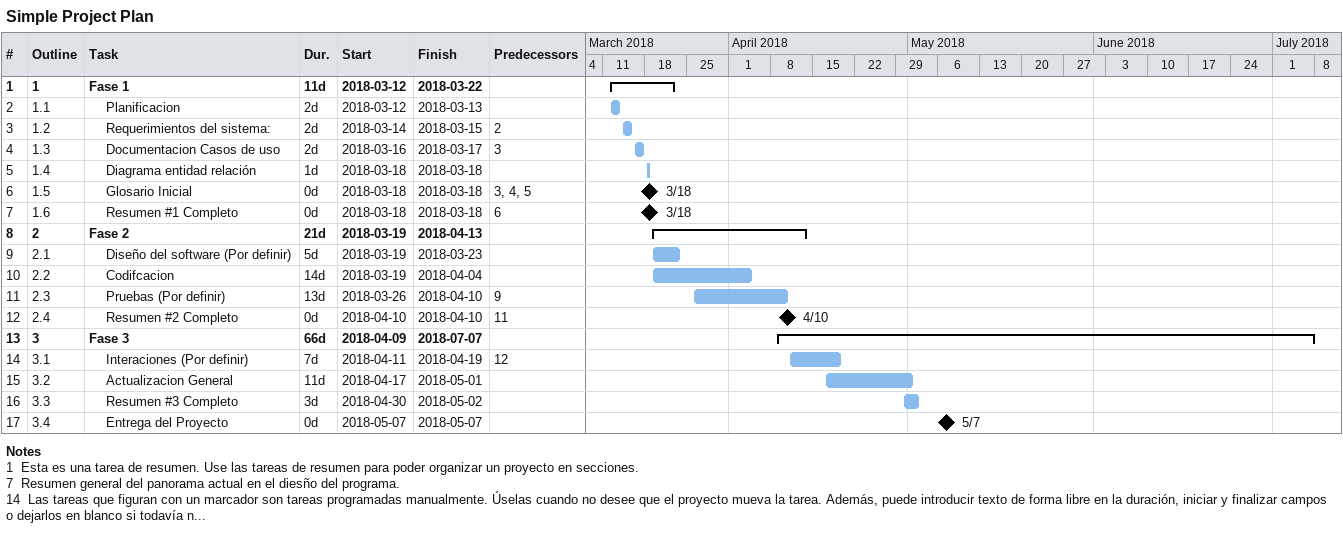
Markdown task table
Simple Project Plan

| ID | WBS | Task | Duration | Start | Finish | Predecessors |
|---|---|---|---|---|---|---|
| 1 | 1 | **Fase 1** | 11d | 2018-03-12 | 2018-03-22 |  |
| 2 | 1.1 | Planificacion | 2d | 2018-03-12 | 2018-03-13 |  |
| 3 | 1.2 | Requerimientos del sistema: | 2d | 2018-03-14 | 2018-03-15 | 2 |
| 4 | 1.3 | Documentacion Casos de uso | 2d | 2018-03-16 | 2018-03-17 | 3 |
| 5 | 1.4 | Diagrama entidad relación | 1d | 2018-03-18 | 2018-03-18 |  |
| 6 | 1.5 | Glosario Inicial | 0d | 2018-03-18 | 2018-03-18 | 3, 4, 5 |
| 7 | 1.6 | Resumen #1 Completo | 0d | 2018-03-18 | 2018-03-18 | 6 |
| 8 | 2 | **Fase 2** | 21d | 2018-03-19 | 2018-04-13 |  |
| 9 | 2.1 | Diseño del software (Por definir) | 5d | 2018-03-19 | 2018-03-23 |  |
| 10 | 2.2 | Codifcacion | 14d | 2018-03-19 | 2018-04-04 |  |
| 11 | 2.3 | Pruebas (Por definir) | 13d | 2018-03-26 | 2018-04-10 | 9 |
| 12 | 2.4 | Resumen #2 Completo | 0d | 2018-04-10 | 2018-04-10 | 11 |
| 13 | 3 | **Fase 3** | 66d | 2018-04-09 | 2018-07-07 |  |
| 14 | 3.1 | Interaciones (Por definir) | 7d | 2018-04-11 | 2018-04-19 | 12 |
| 15 | 3.2 | Actualizacion General | 11d | 2018-04-17 | 2018-05-01 |  |
| 16 | 3.3 | Resumen #3 Completo | 3d | 2018-04-30 | 2018-05-02 |  |
| 17 | 3.4 | Entrega del Proyecto | 0d | 2018-05-07 | 2018-05-07 |  |

Notes
- 1: Esta es una tarea de resumen. Use las tareas de resumen para poder organizar un proyecto en secciones.
- 7: Resumen general del panorama actual en el diesño del programa.
- 14: Las tareas que figuran con un marcador son tareas programadas manualmente. Úselas cuando no desee que el proyecto mueva la tarea. Además, puede introducir texto de forma libre en la duración, iniciar y finalizar campos o dejarlos en blanco si todavía n...
